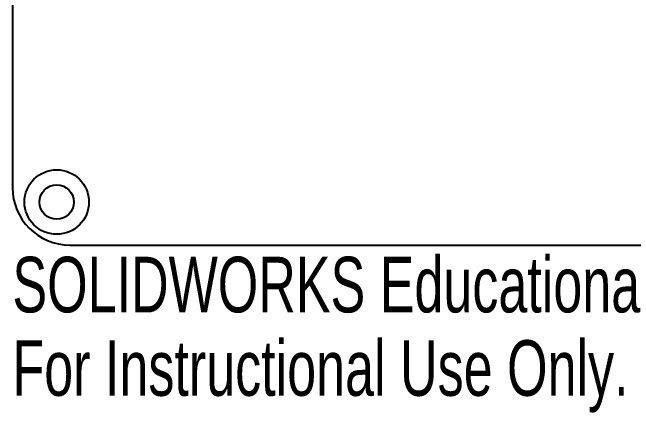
# Model space of a CAD drawing. Header units: millimetres. Extents: x -25.6 to 59.4, y -62 to 7.6.
# Drawn here: x -25.6 to 28.4, y -62 to -27.2 of the extents above; entities that cross this region are included whole.
import ezdxf

# ---------------------------------------------------------------- set-up
doc = ezdxf.new("R2010")
doc.units = ezdxf.units.MM
doc.styles.add('SLDTEXTSTYLE0', font='TXT', dxfattribs={"width": 0.7})

msp = doc.modelspace()

# ---------------------------------------------------------------- linework, layer by layer
at = {"color": 7, "linetype": 'Continuous', "lineweight": 25}
for p, q in [((-25.622, 2.565), (-25.622, -42.435)), ((-20.622, -47.435), (54.378, -47.435))]:
    msp.add_line(p, q, dxfattribs=at)
for radius in [2.8, 1.5]:
    msp.add_circle((-21.775, -43.697), radius, dxfattribs=at)
msp.add_arc((-20.622, -42.435), 5, 180, 270, dxfattribs=at)

# ---------------------------------------------------------------- texts
at = {"color": 7, "linetype": 'Continuous', "char_height": 4.83362, "attachment_point": 1, "style": 'SLDTEXTSTYLE0'}
for s, insert in [('SOLIDWORKS Educational Product.', (-25.622, -48.454)), ('For Instructional Use Only.', (-25.622, -55.705))]:
    msp.add_mtext(s, dxfattribs=dict(at, insert=insert))

doc.saveas('drawing.dxf')
